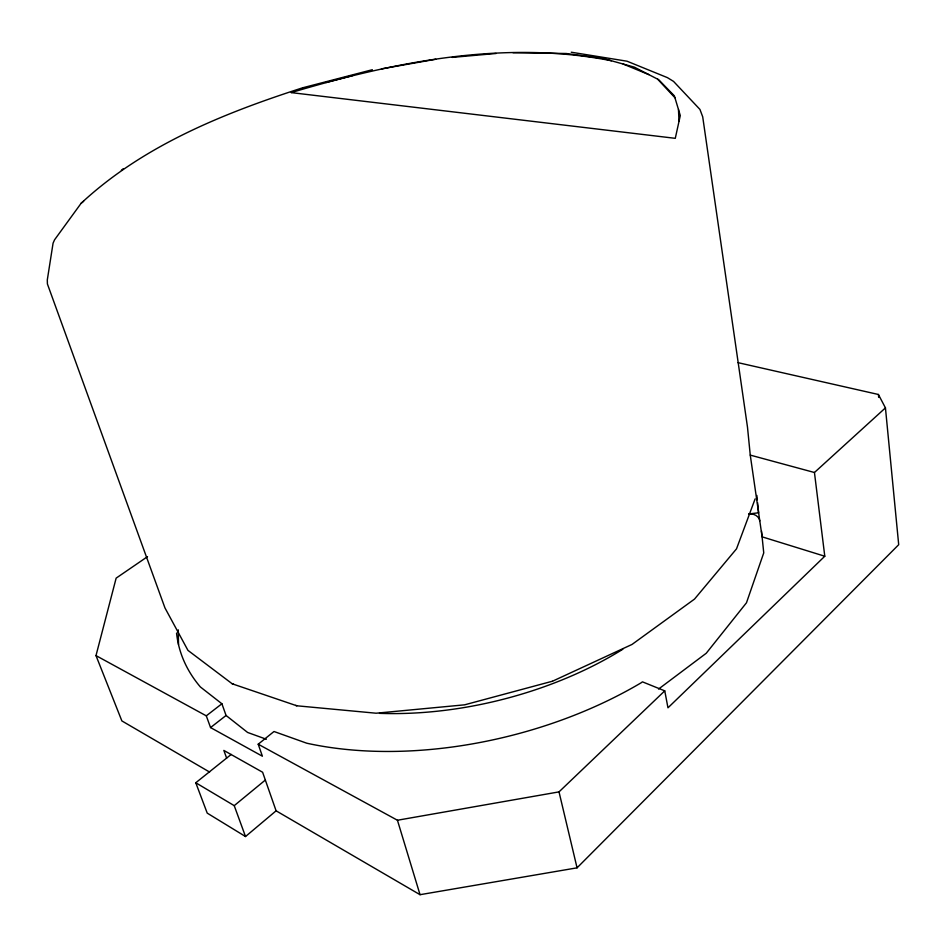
<?xml version="1.0" encoding="UTF-8"?>
<svg xmlns="http://www.w3.org/2000/svg" width="946" height="946" viewBox="0 0 946 946"><rect width="100%" height="100%" fill="white"/><g stroke="black" fill="none" stroke-linecap="round" stroke-linejoin="round"><path stroke-width="1.42" d="M209.586 772.054L121.868 720.923L95.995 655.602L116.145 578.136L147.517 556.65M755.121 498.897L736.52 548.834L694.518 599.09L632.023 644.439L552.76 681.096M302.744 87.765C223.232 113.378 143.142 145.613 81.12 203.295L54.561 239.811L53.071 243.181L47.3 279.945L47.406 283.954L164.947 607.888L187.958 650.375L232.267 683.828L296.819 705.787L376.07 713.213L464.604 704.829L552.44 681.215M226.626 758.101L223.847 750.426L262.61 772.243L276.102 810.817L420.036 894.691L577.06 867.837L898.7 544.695L885.444 407.88L878.408 394.482L738.022 362.661M885.444 407.88L814.447 472.503L824.782 556.236L667.971 707.821L664.754 690.852L642.452 681.841L641.258 682.728A299.267 167.714 -14.1 0 1 306.74 743.201L273.997 731.506L258.211 744.206L262.385 756.209L210.556 727.569L206.287 715.838L95.995 655.602M258.211 744.206L397.438 820.241L559.015 791.885L664.754 690.852M231.214 754.435L195.775 782.756L207.221 813.122L245.511 836.536L276.102 810.817M195.775 782.756L234.23 805.649L265.341 780.048M121.372 170.28L123.394 168.636M81.12 203.295L83.626 201.25M210.556 727.569L226.07 715.472L221.896 703.765L200.363 686.95A299.267 167.714 -14.1 0 1 176.559 633.087M206.287 715.838L221.896 703.765M658.558 689.055L706.236 653.26L746.477 602.779L763.741 552.902L761.495 530.978M372.334 69.72L303.181 87.659M325.897 82.503L352.527 75.597M381.415 68.881L435.728 59.267M452.176 57.399L496.165 53.473M512.992 52.692L566.299 53.508L603.229 58.486L634.47 67.19L658.641 79.677L674.368 95.865L680.292 115.566L675.278 138.329L291.179 92.613C394.104 61.892 504.372 39.614 611.388 60.757M571.266 52.219L627.032 61.206L667.427 77.643L673.54 81.403L699.945 109.429L702.712 116.831L747.494 427.202L750.261 455.109L762.098 536.831L824.782 556.236M750.261 455.109L814.447 472.503M232.267 683.828L233.686 684.301M295.684 705.409L296.819 705.787M266.346 739.24L247.592 732.452L226.07 715.472M623.142 64.032L648.873 74.628M657.6 79.133L674.924 97.722M234.23 805.649L245.511 836.536M397.438 820.241L420.036 894.691M559.015 791.885L577.06 867.837M756.859 495.456L757.297 499.795M757.592 502.681L758.609 512.803L748.688 513.938A9.957 8.1 -2.7 0 1 759.78 520.856M878.408 394.482L878.692 397.403M678.483 109.535L679.003 121.395M178.274 629.87L178.522 644.581M622.823 649.252A261.214 144.856 -14.1 0 1 379.476 713.343"/></g></svg>
